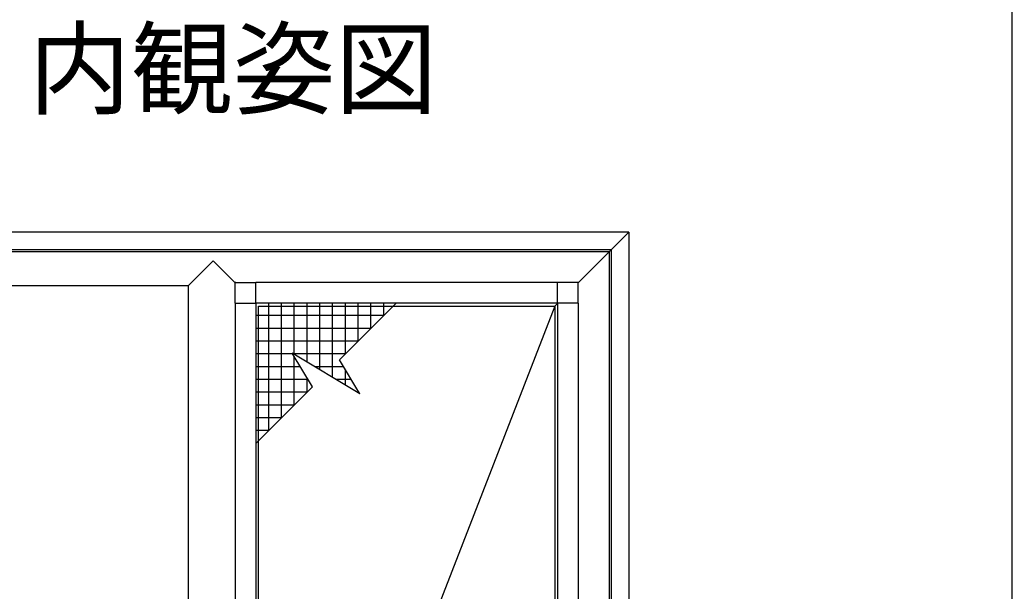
# Model space of a CAD drawing. Units: millimetres, scale not verified. Extents: x -525 to 525, y -783 to 778.
# Drawn here: x 447.3 to 525, y -82.9 to -38.2 of the extents above; entities that cross this region are included whole.
import ezdxf
from ezdxf.enums import TextEntityAlignment as Align

# ---------------------------------------------------------------- set-up
doc = ezdxf.new("R2010")
doc.units = ezdxf.units.MM
doc.header["$LTSCALE"] = 4
for name, color, linetype in [('0-2_USER1', 3, 'Continuous'), ('0-6_YKK_A1', 4, 'Continuous'), ('0-8_YKK_ZWAK', 7, 'Continuous')]:
    doc.layers.add(name, color=color, linetype=linetype)
doc.styles.add('ＭＳ ゴシック', font='')
doc.styles.get('ＭＳ ゴシック').set_extended_font_data('MS Gothic')

msp = doc.modelspace()

# ---------------------------------------------------------------- linework, layer by layer
at = {"layer": '0-6_YKK_A1'}
for p, q in [((495, -54.786), (379.9, -54.786)), ((495, -54.786), (491.031, -58.756)), ((495, -54.786), (495, -126.086)), ((493.6, -56.186), (381.3, -56.186)), ((493.45, -56.336), (493.45, -124.536)), ((493.6, -56.186), (493.6, -124.686)), ((460.5, -58.986), (462.45, -57.036)), ((462.45, -57.036), (464.169, -58.756)), ((460.5, -58.986), (460.5, -121.886)), ((464.165, -60.361), (464.165, -58.776)), ((489.4, -58.736), (465.8, -58.736)), ((465.8, -60.361), (465.8, -58.771)), ((489.4, -60.361), (489.4, -58.771)), ((491.035, -60.361), (491.035, -58.776)), ((464.21, -60.361), (464.165, -60.361)), ((464.175, -60.361), (464.175, -118.436)), ((464.21, -60.361), (465.8, -60.361)), ((465.526, -60.361), (465.552, -60.361)), ((465.8, -60.361), (465.8, -118.436)), ((489.4, -60.361), (465.8, -60.361)), ((466.8, -70.326), (466.8, -60.361)), ((467.8, -69.326), (467.8, -60.361)), ((468.8, -64.354), (468.8, -60.361)), ((469.8, -64.954), (469.8, -60.361)), ((470.8, -65.554), (470.8, -60.361)), ((471.8, -66.154), (471.8, -60.361)), ((476.765, -60.361), (472.343, -64.783)), ((472.8, -64.326), (472.8, -60.361)), ((473.8, -63.326), (473.8, -60.361)), ((474.8, -62.326), (474.8, -60.361)), ((475.8, -61.326), (475.8, -60.361)), ((491.025, -60.361), (489.4, -60.361)), ((489.4, -60.361), (489.4, -118.436)), ((490.99, -60.361), (491.035, -60.361)), ((491.025, -60.361), (491.025, -118.436)), ((475.8, -61.326), (465.8, -61.326)), ((474.8, -62.326), (465.8, -62.326)), ((473.8, -63.326), (465.8, -63.326)), ((468.675, -64.326), (465.8, -64.326)), ((473.934, -67.435), (468.631, -64.253)), ((470.222, -66.904), (468.631, -64.253)), ((472.8, -64.326), (468.753, -64.326)), ((468.8, -68.326), (468.8, -64.535)), ((473.934, -67.435), (472.343, -64.783)), ((469.275, -65.326), (465.8, -65.326)), ((472.669, -65.326), (470.42, -65.326)), ((472.8, -66.754), (472.8, -65.544)), ((469.875, -66.326), (465.8, -66.326)), ((469.8, -67.326), (469.8, -66.201)), ((473.269, -66.326), (472.087, -66.326)), ((470.222, -66.904), (465.8, -71.326)), ((469.8, -67.326), (465.8, -67.326)), ((473.869, -67.326), (473.753, -67.326)), ((473.8, -67.354), (473.8, -67.211)), ((468.8, -68.326), (465.8, -68.326)), ((467.8, -69.326), (465.8, -69.326)), ((466.8, -70.326), (465.8, -70.326))]:
    msp.add_line(p, q, dxfattribs=at)
for points in [[(493.45, -56.336), (381.45, -56.336), (381.45, -124.536)], [(460.5, -58.986), (414.4, -58.986), (414.4, -121.886), (460.5, -121.886)], [(464.215, -58.726), (465.8, -58.726), (465.8, -58.771)], [(490.985, -58.726), (489.4, -58.726), (489.4, -58.771)], [(466, -118.436), (466, -60.586), (489.2, -60.586), (489.2, -118.436)], [(489.4, -60.386), (489.2, -60.586), (466.719, -118.436)]]:
    msp.add_lwpolyline(points, dxfattribs=at)
for centre, start, end in [((464.215, -58.776), 90, 180), ((490.985, -58.776), 0, 90)]:
    msp.add_arc(centre, 0.05, start, end, dxfattribs=at)
at = {"layer": '0-8_YKK_ZWAK'}
msp.add_lwpolyline([(-525, -782.7), (525, -782.7), (525, 747.3)], dxfattribs=at)

# ---------------------------------------------------------------- texts
at = {"layer": '0-2_USER1', "style": 'ＭＳ ゴシック'}
msp.add_text('内観姿図', height=5.865, dxfattribs=at).set_placement((448, -46.7), align=Align.BOTTOM_LEFT)

doc.saveas('drawing.dxf')
